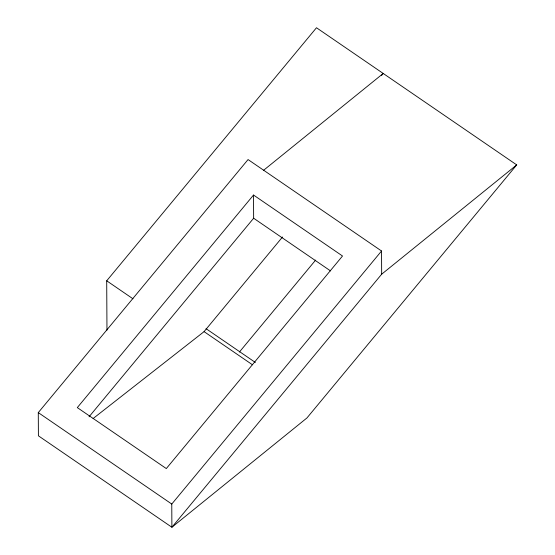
<?xml version="1.0" encoding="UTF-8"?>
<svg xmlns="http://www.w3.org/2000/svg" width="555" height="555" viewBox="0 0 555 555"><rect width="100%" height="100%" fill="white"/><g stroke="black" fill="none" stroke-linecap="round" stroke-linejoin="round"><path stroke-width="0.83" d="M106.969 330.149L106.706 280.802L316.482 27.75L516.719 164.904L306.943 417.957L171.89 527.25L38.406 435.814L38.281 412.608L248.057 159.556L381.549 250.999L381.667 274.198L171.89 527.25L171.772 504.051L381.549 250.999M253.524 195.034L77.311 407.606L166.306 468.566L342.518 256.001L253.524 195.034L253.642 218.233L89.036 416.812M381.569 75.466L383.227 73.468L263.632 170.253M93.094 418.546L204.074 331.633L282.509 237.006M239.392 352.05L315.622 260.094M381.667 274.198L516.719 164.904M204.074 331.633L252.49 364.795M106.706 280.802L132.978 298.798M38.281 412.608L171.772 504.051M253.642 218.233L330.53 270.909M206.03 328.657L255.369 362.457"/></g></svg>
